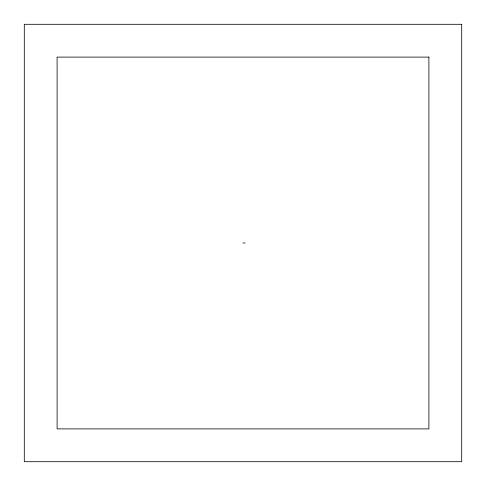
<?xml version="1.0" encoding="UTF-8"?>
<svg xmlns="http://www.w3.org/2000/svg" width="486" height="486" viewBox="0 0 486 486"><rect width="100%" height="100%" fill="white"/><g stroke="black" fill="none" stroke-linecap="round" stroke-linejoin="round"><path stroke-width="0.73" d="M243 243L245.187 243M461.7 24.3L24.3 24.3L24.3 461.7L461.7 461.7L461.7 24.3M428.895 57.105L57.105 57.105L57.105 428.895L428.895 428.895L428.895 57.105"/></g></svg>
